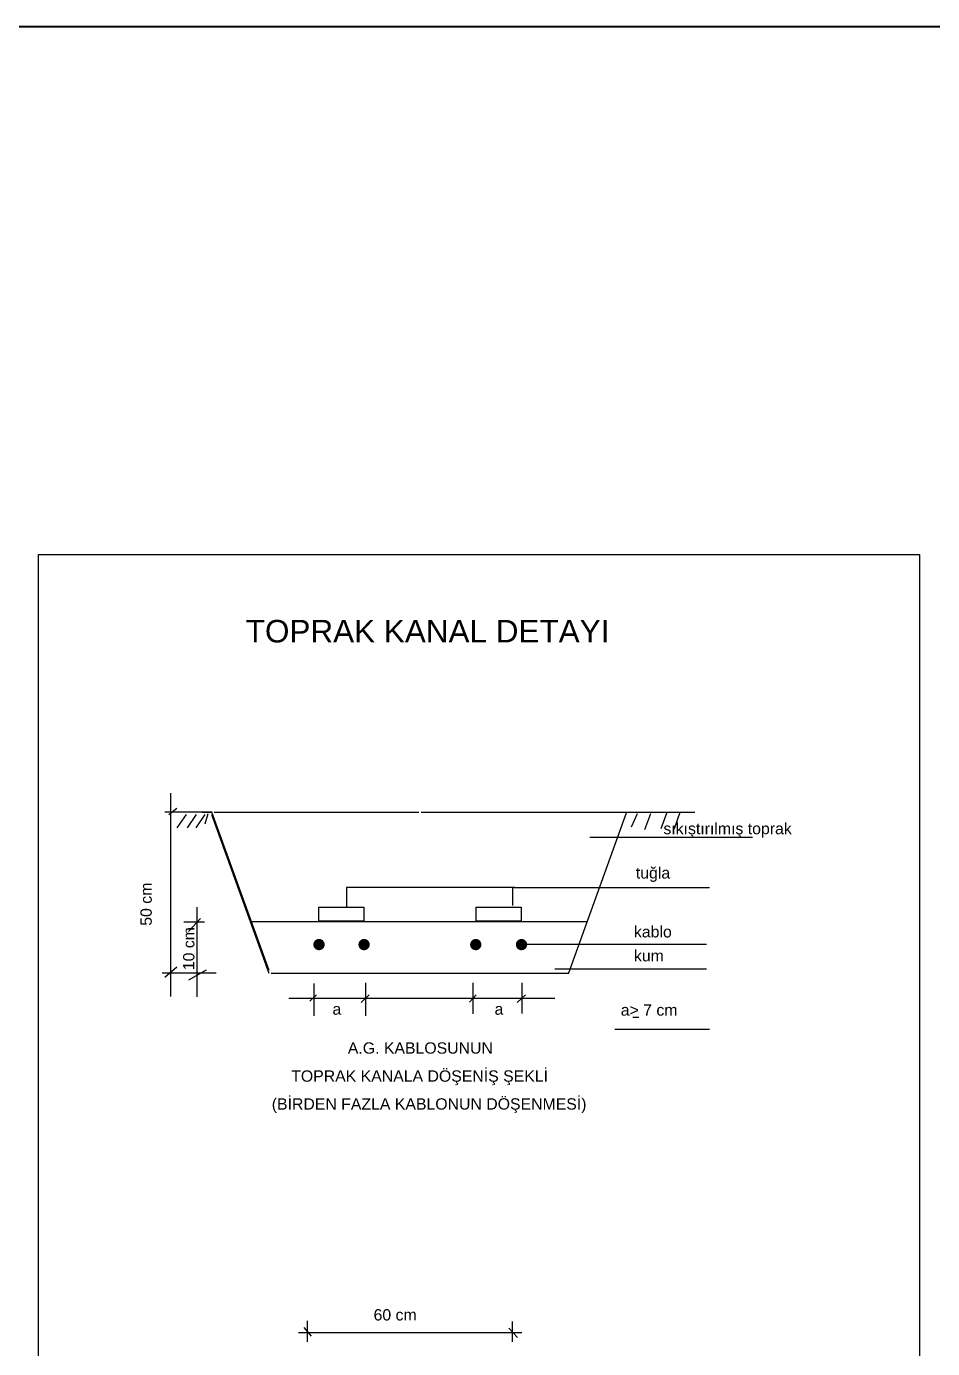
# Model space of a CAD drawing. Header units: metres. Extents: x 134072 to 172200, y 35728 to 38066.
# Drawn here: x 135527 to 136234, y 37034 to 38066 of the extents above; entities that cross this region are included whole.
import ezdxf

# ---------------------------------------------------------------- set-up
doc = ezdxf.new("R2010")
doc.units = ezdxf.units.M
doc.layers.add('E-YAZI', color=7, linetype='Continuous', lineweight=30)
doc.layers.add('ELEKTRİK', color=102, linetype='Continuous', lineweight=40)
doc.styles.add('elektrik_02', font='arial.ttf', dxfattribs={"height": 10})

msp = doc.modelspace()

# ---------------------------------------------------------------- linework, layer by layer
at = {"layer": 'E-YAZI', "color": 7}
for p, q in [((135639.7, 37342, 127785.9), (135639.7, 37467.5, 127785.9)), ((135638.1, 37450.9, 127785.9), (135644.3, 37455.8, 127785.9)), ((135672, 37452.5, 127785.9), (135635.1, 37452.5, 127785.9)), ((135639.7, 37327, 127785.9), (135639.7, 37452.5, 127785.9)), ((135651.6, 37450.9, 127785.9), (135644.5, 37440.3, 127785.9)), ((135659.6, 37450.9, 127785.9), (135652.5, 37440.3, 127785.9)), ((135666.2, 37450.9, 127785.9), (135659.1, 37440.3, 127785.9)), ((135663.9, 37452.5, 127785.9), (135672, 37452.5, 127785.9)), ((135668.5, 37451.4, 127785.9), (135666.2, 37443.3, 127785.9)), ((135671.5, 37453, 127785.9), (135716.3, 37329.2, 127785.9)), ((135671.5, 37450.7, 127785.9), (135716.3, 37326.9, 127785.9)), ((135673.5, 37452.7, 127785.9), (135833.3, 37452.7, 127785.9)), ((135673.5, 37452.7, 127785.9), (135833.3, 37452.7, 127785.9)), ((135835.1, 37452.7, 127785.9), (135995.6, 37452.7, 127785.9)), ((135995.6, 37452.7, 127785.9), (135950.1, 37326.9, 127785.9)), ((135995.8, 37452.5, 127785.9), (136048.8, 37452.5, 127785.9)), ((136003.8, 37451.4, 127785.9), (135999.2, 37441, 127785.9)), ((136014.2, 37451.4, 127785.9), (136009.6, 37438.7, 127785.9)), ((136026.9, 37452.3, 127785.9), (136022.3, 37439.6, 127785.9)), ((136037.2, 37452.3, 127785.9), (136032.6, 37439.6, 127785.9)), ((135966.9, 37433, 127785.9), (136093.8, 37433, 127785.9)), ((135776.8, 37393.8, 127785.9), (135776.8, 37378.8, 127785.9)), ((135908.2, 37393.8, 127785.9), (135776.8, 37393.8, 127785.9)), ((135906.8, 37379.6, 127785.9), (135906.8, 37393.7, 127785.9)), ((135907.9, 37393.7, 127785.9), (136060.3, 37393.7, 127785.9)), ((135659.9, 37378.4, 127785.9), (135659.9, 37323.4, 127785.9)), ((135755, 37378.3, 127785.9), (135755, 37367.7, 127785.9)), ((135755, 37378.3, 127785.9), (135790.4, 37378.3, 127785.9)), ((135790.4, 37378.3, 127785.9), (135790.4, 37367.7, 127785.9)), ((135877.8, 37378.3, 127785.9), (135877.8, 37367.7, 127785.9)), ((135877.8, 37378.3, 127785.9), (135913.2, 37378.3, 127785.9)), ((135913.2, 37378.3, 127785.9), (135913.2, 37367.7, 127785.9)), ((135665.9, 37366.6, 127785.9), (135649.9, 37366.6, 127785.9)), ((135662.8, 37369.6, 127785.9), (135653.6, 37359.3, 127785.9)), ((135659.9, 37363.5, 127785.9), (135659.9, 37308.5, 127785.9)), ((135703, 37367.2, 127785.9), (135802.7, 37367.2, 127785.9)), ((135714, 37367.2, 127785.9), (135813.6, 37367.2, 127785.9)), ((135716.8, 37367.2, 127785.9), (135816.5, 37367.2, 127785.9)), ((135755, 37367.7, 127785.9), (135790.4, 37367.7, 127785.9)), ((135765.6, 37367.2, 127785.9), (135865.3, 37367.2, 127785.9)), ((135864.7, 37367.2, 127785.9), (135964.4, 37367.2, 127785.9)), ((135877.8, 37367.7, 127785.9), (135913.2, 37367.7, 127785.9)), ((135910.6, 37349.4, 127785.9), (136058, 37349.4, 127785.9)), ((135644.3, 37331.6, 127785.9), (135635.1, 37323.6, 127785.9)), ((135639.7, 37308.6, 127785.9), (135639.7, 37333.9, 127785.9)), ((135939.5, 37330.2, 127785.9), (136058, 37330.2, 127785.9)), ((135675.1, 37327, 127785.9), (135633, 37327, 127785.9)), ((135659.3, 37327, 127785.9), (135639.7, 37327, 127785.9)), ((135667.4, 37329.3, 127785.9), (135653.6, 37321.3, 127785.9)), ((135718, 37326.9, 127785.9), (135788.7, 37326.9, 127785.9)), ((135718, 37326.9, 127785.9), (135788.7, 37326.9, 127785.9)), ((135742.9, 37326.9, 127785.9), (135813.7, 37326.9, 127785.9)), ((135790.9, 37326.9, 127785.9), (135861.7, 37326.9, 127785.9)), ((135804.7, 37326.9, 127785.9), (135875.5, 37326.9, 127785.9)), ((135813.4, 37326.9, 127785.9), (135884.1, 37326.9, 127785.9)), ((135879.7, 37326.9, 127785.9), (135950.4, 37326.9, 127785.9)), ((135879.7, 37326.9, 127785.9), (135950.4, 37326.9, 127785.9)), ((135753.5, 37310, 127785.9), (135748.2, 37305, 127785.9)), ((135751.4, 37318.9, 127785.9), (135751.4, 37293.6, 127785.9)), ((135794.5, 37310, 127785.9), (135788.4, 37304, 127785.9)), ((135791.6, 37319.2, 127785.9), (135791.6, 37293.6, 127785.9)), ((135878.1, 37310, 127785.9), (135872.8, 37304.3, 127785.9)), ((135875.6, 37319.3, 127785.9), (135875.6, 37295.1, 127785.9)), ((135916.6, 37310, 127785.9), (135910.2, 37304, 127785.9)), ((135913.9, 37319.2, 127785.9), (135913.9, 37295.5, 127785.9)), ((135731.8, 37307.4, 127785.9), (135894.3, 37307.4, 127785.9)), ((135735.2, 37307.4, 127785.9), (135897.8, 37307.4, 127785.9)), ((135751.4, 37307.4, 127785.9), (135913.9, 37307.4, 127785.9)), ((135772.1, 37307.4, 127785.9), (135934.6, 37307.4, 127785.9)), ((135777, 37307.4, 127785.9), (135939.5, 37307.4, 127785.9)), ((136000.4, 37292.6, 127785.9), (136005, 37292.6, 127785.9)), ((135986.5, 37283.2, 127785.9), (136060.3, 37283.2, 127785.9)), ((135746.5, 37038.9, 127785.9), (135746.5, 37055.3, 127785.9)), ((135906.6, 37038.9, 127785.9), (135906.6, 37054.9, 127785.9)), ((135913.9, 37046, 127785.9), (135739.5, 37046, 127785.9)), ((135743.6, 37050, 127785.9), (135749.4, 37043.3, 127785.9)), ((135903.7, 37049.5, 127785.9), (135910.3, 37042.4, 127785.9))]:
    msp.add_line(p, q, dxfattribs=at)
at = {"layer": 'E-YAZI', "color": 7, "elevation": 127785.9}
msp.add_lwpolyline([(135536.5, 37653.9), (136224.2, 37653.9), (136224.2, 36752.7), (135536.5, 36752.7)], close=True, dxfattribs=at)
at = {"layer": 'E-YAZI', "color": 7, "const_width": 4.42, "elevation": 127785.9}
for points in [[(135753.2, 37349.2, 1), (135757.6, 37349.2, 1)], [(135788.4, 37349.2, 1), (135792.8, 37349.2, 1)], [(135875.6, 37349.2, 1), (135880, 37349.2, 1)], [(135911.3, 37349.2, 1), (135915.7, 37349.2, 1)]]:
    msp.add_lwpolyline(points, format="xyb", close=True, dxfattribs=at)
at = {"layer": 'ELEKTRİK'}
msp.add_line((135359.3, 38066.3, 127785.9), (172199.8, 38066.3, 127785.9), dxfattribs=at)

# ---------------------------------------------------------------- texts
at = {"layer": 'E-YAZI', "color": 7, "style": 'elektrik_02'}
for s, height, p in [('TOPRAK KANAL DETAYI', 17.587, (135698.2, 37585.2, 127785.9)), ('sıkıştırılmış toprak', 8.845, (136024.3, 37435.4, 127785.9)), ('tuğla', 8.85, (136002.8, 37400.8, 127785.9)), ('kablo', 8.85, (136001.3, 37354.8, 127785.9)), ('kum', 8.85, (136001.3, 37336.1, 127785.9)), ('a', 8.85, (135765.9, 37294.4, 127785.9)), ('a', 8.85, (135892.5, 37294.4, 127785.9)), ('a> 7 cm', 8.85, (135991, 37293.7, 127785.9)), ('A.G. KABLOSUNUN ', 8.845, (135777.9, 37264, 127785.9)), ('TOPRAK KANALA DÖŞENİŞ ŞEKLİ', 8.845, (135733.7, 37242.1, 127785.9)), ('(BİRDEN FAZLA KABLONUN DÖŞENMESİ)', 8.845, (135718.5, 37220.3, 127785.9)), ('60 cm', 8.85, (135798, 37055.6, 127785.9))]:
    msp.add_text(s, height=height, dxfattribs=at).set_placement(p)
for s, p in [('50 cm', (135624.8, 37363.9, 127785.9)), ('10 cm', (135658.1, 37329.2, 127785.9))]:
    msp.add_text(s, height=8.85, rotation=90, dxfattribs=at).set_placement(p)

doc.saveas('drawing.dxf')
